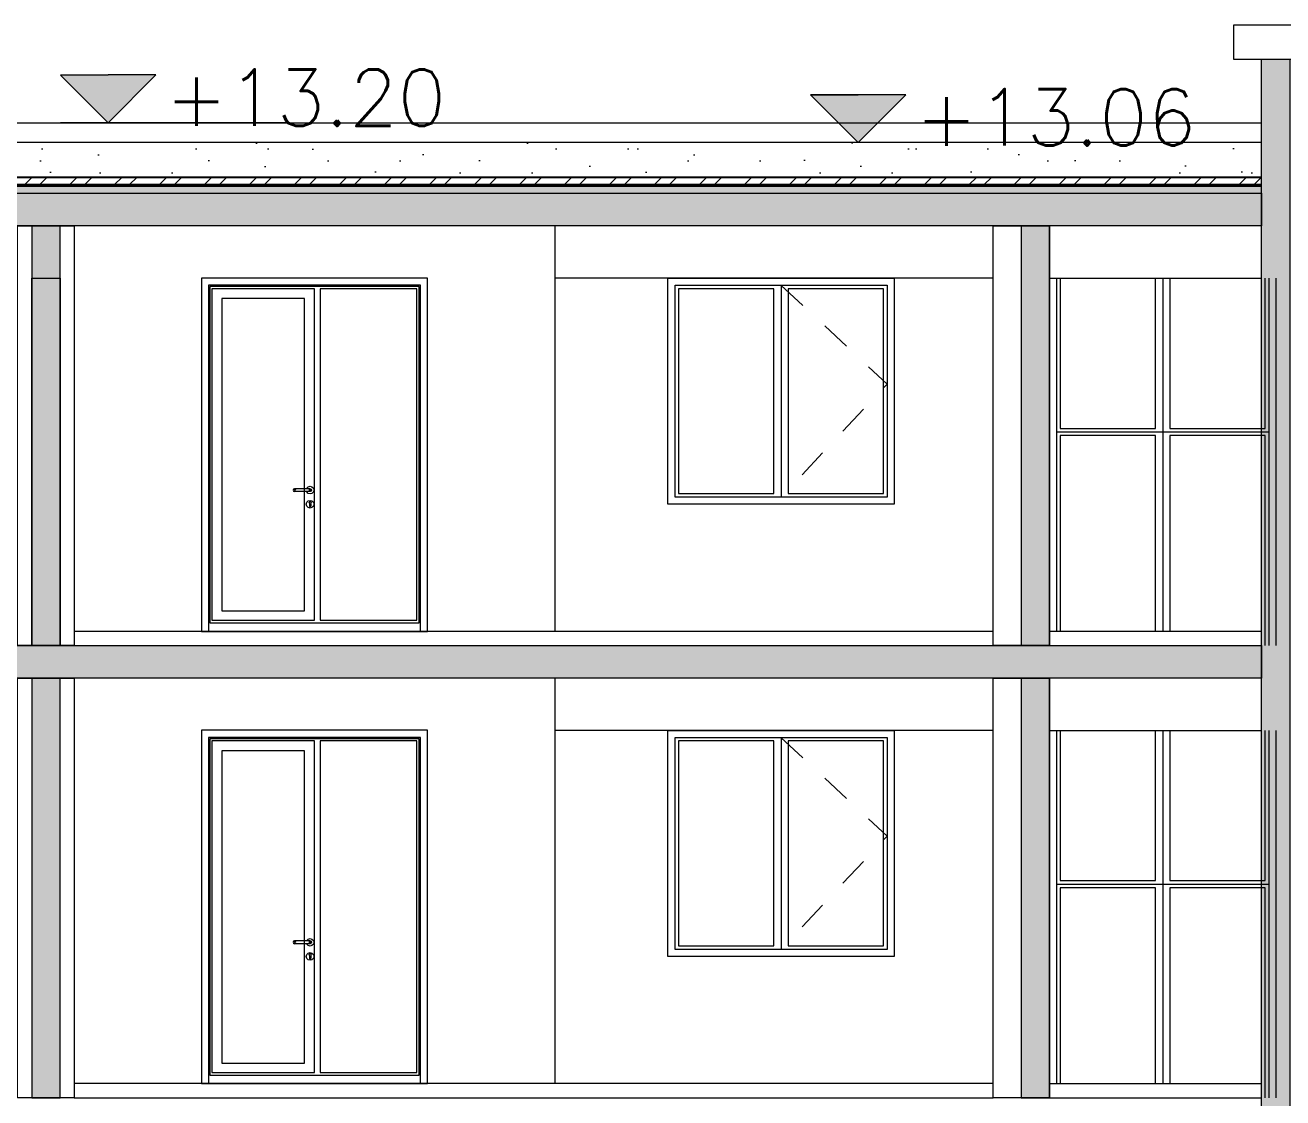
# Model space of a CAD drawing. Header units: millimetres. Extents: x 476244520 to 476657119, y 4620824743 to 4621446928.
# Drawn here: x 476632712 to 476641609, y 4621130070 to 4621137660 of the extents above; entities that cross this region are included whole.
import ezdxf

# ---------------------------------------------------------------- set-up
doc = ezdxf.new("R2010")
doc.units = ezdxf.units.MM
doc.header["$MEASUREMENT"] = 0
doc.linetypes.add('Dashed', pattern=[423.333333, 211.666667, -211.666667])
for name, color, linetype, lineweight in [('0_0 Architecture_Pen_No__7', 7, 'Continuous', 0), ('0_Pen_No__1_Pen_No__250', 7, 'Continuous', 0), ('0_Pen_No__250_Pen_No__142', 142, 'Continuous', 0), ('0_Pen_No__7_Pen_No__253', 252, 'Continuous', 0), ('2D Drafting - General_Pen_No__250_Pen_No__7', 7, 'Continuous', 0), ('2D Drafting - General_Pen_No__7_Pen_No__253', 252, 'Continuous', 0), ('gegmebi_Pen_No__7_Pen_No__250', 7, 'Continuous', 0), ('New_2D Drafting - General_Pen_No__250_Pen_No__154', 154, 'Continuous', 0), ('New_2D Drafting - General_Pen_No__250_Pen_No__7', 7, 'Continuous', 0), ('New_2D Drafting - General_Pen_No__250_Pen_No__7_Pen_No__250', 7, 'Continuous', 0), ('New_gegmebi_Pen_No__7_Pen_No__250', 7, 'Continuous', 0), ('New_gegmebi_Pen_No__7_Pen_No__4', 7, 'Continuous', 0), ('New_Structural - Bearing_Pen_No__250', 7, 'Continuous', 0), ('New_Structural - Bearing_Pen_No__253', 252, 'Continuous', 0), ('New_Structural - Bearing_Pen_No__7', 7, 'Continuous', 0), ('Structural - Bearing_Pen_No__7_Pen_No__7_Pen_No__253', 252, 'Continuous', 0), ('zoma_Pen_No__1_Pen_No__142', 142, 'Continuous', 0)]:
    doc.layers.add(name, color=color, linetype=linetype, lineweight=lineweight)
doc.layers.add('New_gegmebi_Pen_No__7_Pen_No__252', color=7, linetype='Continuous', lineweight=0, true_color=0x666666)
pattern_1 = [(45, (476844527.15, 4621385791.04), (-459.6194, 459.6194), []), (45, (476844435.2, 4621385883), (-459.6194, 459.6194), [])]

msp = doc.modelspace()

# ---------------------------------------------------------------- hatches: boundary and pattern name
at = {"layer": '0_0 Architecture_Pen_No__7', "linetype": 'Continuous', "lineweight": 0}
h = msp.add_hatch(dxfattribs=at)
h.set_pattern_fill('CUT_STONE', style=0, pattern_type=2)
h.set_pattern_definition([(45, (476844527.15, 4621386591.04), (-254.55844, 254.55844), [0, -240, 0, -360]), (110, (476845327.15, 4621386591.04), (338.28934, 123.12725), [0, -176, 0, -304])])
h.paths.add_polyline_path([(476641458.838, 4621136829.917), (476624258.839, 4621136829.917), (476624258.839, 4621136584.157), (476641458.838, 4621136584.157)])
h = msp.add_hatch(dxfattribs=at)
h.set_pattern_fill('DOUBLE_1_4', style=0, pattern_type=2)
h.set_pattern_definition(pattern_1)
h.paths.add_polyline_path([(476641458.838, 4621136584.157), (476624258.839, 4621136584.157), (476624258.839, 4621136581.157), (476641458.838, 4621136581.157)])
h = msp.add_hatch(dxfattribs=at)
h.set_pattern_fill('STEEL', style=0, pattern_type=2)
h.set_pattern_definition([(45, (476844527.15, 4621385791.04), (-159.09903, 159.09903), []), (45, (476844474.12, 4621385844.08), (-159.09903, 159.09903), [])])
h.paths.add_polyline_path([(476641458.838, 4621136581.157), (476624258.839, 4621136581.157), (476624258.839, 4621136531.537), (476641458.838, 4621136531.537)])
h = msp.add_hatch(dxfattribs=at)
h.set_pattern_fill('DOUBLE_1_4', style=0, pattern_type=2)
h.set_pattern_definition(pattern_1)
h.paths.add_polyline_path([(476641458.838, 4621136531.537), (476624258.839, 4621136531.537), (476624258.839, 4621136528.537), (476641458.838, 4621136528.537)])
h = msp.add_hatch(dxfattribs=at)
h.set_pattern_fill('ALUMINUM', style=0, pattern_type=2)
h.set_pattern_definition([(45, (476844527.15, 4621385791.04), (-176.7767, 176.7767), []), (45, (476844491.8, 4621385826.4), (-176.7767, 176.7767), []), (45, (476844456.44, 4621385861.75), (-176.7767, 176.7767), [])])
h.paths.add_polyline_path([(476641458.838, 4621136528.537), (476624258.839, 4621136528.537), (476624258.839, 4621136520.537), (476641458.838, 4621136520.537)])
h = msp.add_hatch(dxfattribs=at)
h.set_pattern_fill('STRUCTURAL_CONCRETE', style=0, pattern_type=2)
h.set_pattern_definition([(0, (476844527.15, 4621385791.04), (0, 623.5383), [60, -300]), (0, (476844707.15, 4621386102.8), (0, 623.5383), [60, -300]), (60, (476844527.15, 4621385791.04), (-540, 311.7692), [60, -300]), (60, (476844887.15, 4621385791.04), (-540, 311.7692), [60, -300]), (120, (476844587.15, 4621385791.04), (540, 311.7692), [60, -300]), (120, (476844947.15, 4621385791.04), (540, 311.7692), [60, -300]), (0, (476844527.15, 4621385851.04), (0, 120.000005), [0, -120.000005, 0, -180.000007]), (45, (476844587.15, 4621385851.04), (-84.852817, 84.852817), [0, -90.000004, 0, -150.000006])])
h.paths.add_polyline_path([(476641458.838, 4621136519.537), (476624258.839, 4621136519.537), (476624258.839, 4621136469.917), (476641458.838, 4621136469.917)])
at = {"layer": '0_Pen_No__250_Pen_No__142', "linetype": 'Continuous', "lineweight": 0}
for points in [[(476633299.057, 4621136969.471), (476633636.586, 4621137307.164), (476632961.364, 4621137306.999)], [(476638604.439, 4621136829.917), (476638941.968, 4621137167.61), (476638266.746, 4621137167.445)]]:
    msp.add_hatch(color=142, dxfattribs=at).paths.add_polyline_path(points)
at = {"layer": '2D Drafting - General_Pen_No__250_Pen_No__7', "linetype": 'Continuous', "lineweight": 0}
for points in [[(476624258.839, 4621136469.903), (476641458.838, 4621136469.903), (476641458.838, 4621136239.896), (476633008.839, 4621136239.896), (476632708.838, 4621136239.896), (476624258.839, 4621136239.896)], [(476624258.839, 4621133269.903), (476641458.838, 4621133269.903), (476641458.838, 4621133039.896), (476633008.839, 4621133039.896), (476632708.838, 4621133039.896), (476624258.839, 4621133039.896)]]:
    msp.add_hatch(color=7, dxfattribs=at).paths.add_polyline_path(points)
at = {"layer": 'New_2D Drafting - General_Pen_No__250_Pen_No__154', "linetype": 'Continuous', "lineweight": 0}
msp.add_hatch(color=154, dxfattribs=at).paths.add_polyline_path([(476641458.838, 4621120519.777), (476641458.838, 4621137419.154), (476641658.838, 4621137419.154), (476641658.838, 4621137239.187), (476641658.838, 4621120519.777)])
at = {"layer": 'New_2D Drafting - General_Pen_No__250_Pen_No__7', "linetype": 'Continuous', "lineweight": 0}
for points in [[(476632958.739, 4621136239.896), (476632758.839, 4621136239.896), (476632758.839, 4621133270.08), (476632958.739, 4621133270.08)], [(476639758.838, 4621133270.08), (476639958.839, 4621133270.08), (476639958.839, 4621136239.896), (476639758.838, 4621136239.896)], [(476632758.938, 4621135869.903), (476632958.839, 4621135869.903), (476632958.839, 4621133270.08), (476632758.938, 4621133270.08)], [(476632958.739, 4621133039.896), (476632758.839, 4621133039.896), (476632758.839, 4621130070.08), (476632958.739, 4621130070.08)], [(476639758.838, 4621130070.08), (476639958.839, 4621130070.08), (476639958.839, 4621133039.896), (476639758.838, 4621133039.896)]]:
    msp.add_hatch(color=7, dxfattribs=at).paths.add_polyline_path(points)
at = {"layer": 'New_2D Drafting - General_Pen_No__250_Pen_No__7_Pen_No__250', "linetype": 'Continuous', "lineweight": 0}
h = msp.add_hatch(dxfattribs=at)
h.set_pattern_fill('BATT_INSULATION', style=0, pattern_type=2)
h.set_pattern_definition([(60, (476844527.15, 4621385791.044), (-38.971143, 22.5), []), (122.833095, (476844527.15, 4621385791.044), (36.8060797, 18.75), [])])
h.paths.add_polyline_path([(476624258.839, 4621136520.537), (476624258.839, 4621136519.537), (476641458.838, 4621136519.537), (476641458.838, 4621136520.537)])

# ---------------------------------------------------------------- linework, layer by layer
at = {"layer": '0_0 Architecture_Pen_No__7', "color": 7, "linetype": 'Continuous', "lineweight": 0, "flags": 128}
for points in [[(476641458.838, 4621136829.917), (476624258.839, 4621136829.917), (476624258.839, 4621136584.157), (476641458.838, 4621136584.157)], [(476641458.838, 4621136584.157), (476624258.839, 4621136584.157), (476624258.839, 4621136581.157), (476641458.838, 4621136581.157)], [(476641458.838, 4621136581.157), (476624258.839, 4621136581.157), (476624258.839, 4621136531.537), (476641458.838, 4621136531.537)], [(476641458.838, 4621136531.537), (476624258.839, 4621136531.537), (476624258.839, 4621136528.537), (476641458.838, 4621136528.537)], [(476641458.838, 4621136528.537), (476624258.839, 4621136528.537), (476624258.839, 4621136520.537), (476641458.838, 4621136520.537)], [(476641458.838, 4621136519.537), (476624258.839, 4621136519.537), (476624258.839, 4621136469.917), (476641458.838, 4621136469.917)]]:
    msp.add_lwpolyline(points, close=True, dxfattribs=at)
at = {"layer": '0_Pen_No__1_Pen_No__250', "color": 7, "linetype": 'Continuous', "lineweight": 0, "flags": 128}
for points in [[(476633299.057, 4621136969.471), (476632961.364, 4621137306.999), (476633298.975, 4621137307.082)], [(476633299.057, 4621136969.471), (476633636.586, 4621137307.164), (476633298.975, 4621137307.082)], [(476638604.439, 4621136829.917), (476638266.746, 4621137167.445), (476638604.357, 4621137167.528)], [(476638604.439, 4621136829.917), (476638941.968, 4621137167.61), (476638604.357, 4621137167.528)], [(476634561.446, 4621136969.779), (476632961.446, 4621136969.388)], [(476639866.828, 4621136830.225), (476638266.828, 4621136829.834)]]:
    msp.add_lwpolyline(points, dxfattribs=at)
at = {"layer": '0_Pen_No__250_Pen_No__142', "color": 142, "linetype": 'Continuous', "lineweight": 0, "flags": 128}
for points in [[(476633299.057, 4621136969.471), (476633636.586, 4621137307.164), (476632961.364, 4621137306.999)], [(476638604.439, 4621136829.917), (476638941.968, 4621137167.61), (476638266.746, 4621137167.445)]]:
    msp.add_lwpolyline(points, close=True, dxfattribs=at)
at = {"layer": '0_Pen_No__7_Pen_No__253', "color": 252, "linetype": 'Continuous', "lineweight": 0, "flags": 128}
for points in [[(476637258.92, 4621135869.903), (476638858.92, 4621135869.903), (476638858.92, 4621134269.903), (476637258.92, 4621134269.903)], [(476637258.92, 4621132670.08), (476638858.92, 4621132670.08), (476638858.92, 4621131070.08), (476637258.92, 4621131070.08)]]:
    msp.add_lwpolyline(points, close=True, dxfattribs=at)
for points in [[(476639958.84, 4621133369.903), (476639958.84, 4621135869.903)], [(476641558.84, 4621135869.903), (476641558.84, 4621133270.08)], [(476639958.84, 4621130170.08), (476639958.84, 4621132670.08)], [(476641558.84, 4621132670.08), (476641558.84, 4621130070.257)]]:
    msp.add_lwpolyline(points, dxfattribs=at)
at = {"layer": '2D Drafting - General_Pen_No__250_Pen_No__7', "color": 7, "linetype": 'Continuous', "lineweight": 0, "flags": 128}
for points in [[(476624258.839, 4621136469.903), (476641458.838, 4621136469.903), (476641458.838, 4621136239.896), (476633008.839, 4621136239.896), (476632708.838, 4621136239.896), (476624258.839, 4621136239.896)], [(476624258.839, 4621133269.903), (476641458.838, 4621133269.903), (476641458.838, 4621133039.896), (476633008.839, 4621133039.896), (476632708.838, 4621133039.896), (476624258.839, 4621133039.896)]]:
    msp.add_lwpolyline(points, close=True, dxfattribs=at)
at = {"layer": '2D Drafting - General_Pen_No__7_Pen_No__253', "color": 252, "linetype": 'Continuous', "lineweight": 0, "flags": 128}
for points in [[(476633962.61, 4621133370.212), (476635558.493, 4621133370.212), (476635558.493, 4621135870.212), (476633958.493, 4621135870.212)], [(476633958.493, 4621135870.212), (476633958.493, 4621133370.212), (476633962.61, 4621133370.212)], [(476633962.61, 4621130170.389), (476635558.493, 4621130170.389), (476635558.493, 4621132670.389), (476633958.493, 4621132670.389)], [(476633958.493, 4621132670.389), (476633958.493, 4621130170.389), (476633962.61, 4621130170.389)]]:
    msp.add_lwpolyline(points, dxfattribs=at)
for points in [[(476635508.493, 4621135820.211), (476634008.493, 4621135820.211), (476634008.493, 4621133370.212), (476635508.493, 4621133370.214)], [(476635498.493, 4621135810.211), (476634018.493, 4621135810.211), (476634018.493, 4621133430.214), (476635498.493, 4621133430.214)], [(476634758.497, 4621135795.211), (476634033.493, 4621135795.211), (476634033.493, 4621133450.214), (476634758.493, 4621133450.214)], [(476634688.493, 4621135725.211), (476634103.493, 4621135725.211), (476634103.493, 4621133515.214), (476634688.493, 4621133515.214)], [(476635483.493, 4621135795.211), (476634798.493, 4621135795.211), (476634798.493, 4621133450.214), (476635483.493, 4621133450.214)], [(476635508.493, 4621132620.388), (476634008.493, 4621132620.388), (476634008.493, 4621130170.389), (476635508.493, 4621130170.391)], [(476635498.493, 4621132610.388), (476634018.493, 4621132610.388), (476634018.493, 4621130230.391), (476635498.493, 4621130230.391)], [(476634758.497, 4621132595.388), (476634033.493, 4621132595.388), (476634033.493, 4621130250.391), (476634758.493, 4621130250.391)], [(476634688.493, 4621132525.388), (476634103.493, 4621132525.388), (476634103.493, 4621130315.391), (476634688.493, 4621130315.391)], [(476635483.493, 4621132595.388), (476634798.493, 4621132595.388), (476634798.493, 4621130250.391), (476635483.493, 4621130250.391)]]:
    msp.add_lwpolyline(points, close=True, dxfattribs=at)
at = {"layer": '2D Drafting - General_Pen_No__7_Pen_No__253', "color": 252, "linetype": 'Dashed', "lineweight": 0, "flags": 128}
for points in [[(476638058.543, 4621135820.499), (476638808.714, 4621135120.682), (476638058.98, 4621134319.903)], [(476638058.543, 4621132620.676), (476638808.714, 4621131920.859), (476638058.98, 4621131120.08)]]:
    msp.add_lwpolyline(points, dxfattribs=at)
at = {"layer": 'gegmebi_Pen_No__7_Pen_No__250', "color": 7, "linetype": 'Continuous', "lineweight": 0}
msp.add_line((476624258.839, 4621136969.471), (476641458.838, 4621136969.471), dxfattribs=at)
at = {"layer": 'gegmebi_Pen_No__7_Pen_No__250', "color": 7, "linetype": 'Continuous', "lineweight": 0, "flags": 128}
for points in [[(476633058.839, 4621133270.08), (476639558.839, 4621133270.08), (476639558.839, 4621133370.212), (476633058.839, 4621133370.212)], [(476633058.839, 4621130070.257), (476639558.839, 4621130070.257), (476639558.839, 4621130170.389), (476633058.839, 4621130170.389)]]:
    msp.add_lwpolyline(points, close=True, dxfattribs=at)
at = {"layer": 'New_2D Drafting - General_Pen_No__250_Pen_No__7', "color": 7, "linetype": 'Continuous', "lineweight": 0, "flags": 128}
for points in [[(476641458.838, 4621120519.777), (476641458.838, 4621137419.154), (476641658.838, 4621137419.154), (476641658.838, 4621137239.187), (476641658.838, 4621120519.777)], [(476632958.739, 4621136239.896), (476632758.839, 4621136239.896), (476632758.839, 4621133270.08), (476632958.739, 4621133270.08)], [(476639758.838, 4621133270.08), (476639958.839, 4621133270.08), (476639958.839, 4621136239.896), (476639758.838, 4621136239.896)], [(476632758.938, 4621135869.903), (476632958.839, 4621135869.903), (476632958.839, 4621133270.08), (476632758.938, 4621133270.08)], [(476632958.739, 4621133039.896), (476632758.839, 4621133039.896), (476632758.839, 4621130070.08), (476632958.739, 4621130070.08)], [(476639758.838, 4621130070.08), (476639958.839, 4621130070.08), (476639958.839, 4621133039.896), (476639758.838, 4621133039.896)]]:
    msp.add_lwpolyline(points, close=True, dxfattribs=at)
at = {"layer": 'New_2D Drafting - General_Pen_No__250_Pen_No__7_Pen_No__250', "color": 7, "linetype": 'Continuous', "lineweight": 0, "flags": 128}
msp.add_lwpolyline([(476624258.839, 4621136520.537), (476624258.839, 4621136519.537), (476641458.838, 4621136519.537), (476641458.838, 4621136520.537)], close=True, dxfattribs=at)
at = {"layer": 'New_gegmebi_Pen_No__7_Pen_No__250', "color": 7, "linetype": 'Continuous', "lineweight": 0, "flags": 128}
for points in [[(476639958.84, 4621133270.08), (476641458.838, 4621133270.08), (476641458.838, 4621133369.903), (476639958.84, 4621133369.903)], [(476639958.84, 4621130070.257), (476641458.838, 4621130070.257), (476641458.838, 4621130170.08), (476639958.84, 4621130170.08)]]:
    msp.add_lwpolyline(points, close=True, dxfattribs=at)
at = {"layer": 'New_gegmebi_Pen_No__7_Pen_No__252', "color": 251, "linetype": 'Continuous', "lineweight": 0, "true_color": 0x666666}
for p, q in [((476639558.839, 4621135869.903), (476636459.116, 4621135869.903)), ((476639958.839, 4621135869.903), (476641458.838, 4621135869.903)), ((476639558.839, 4621132669.903), (476636459.116, 4621132669.903)), ((476639958.839, 4621132670.08), (476641458.838, 4621132670.08))]:
    msp.add_line(p, q, dxfattribs=at)
at = {"layer": 'New_gegmebi_Pen_No__7_Pen_No__4', "color": 7, "linetype": 'Continuous', "lineweight": 0}
for points in [[(476633058.839, 4621133270.08), (476632658.839, 4621133270.08), (476632658.839, 4621136239.896), (476633058.839, 4621136239.896)], [(476639958.839, 4621133270.08), (476639558.839, 4621133270.08), (476639558.839, 4621136239.896), (476639958.839, 4621136239.896)], [(476633058.839, 4621130070.08), (476632658.839, 4621130070.08), (476632658.839, 4621133039.896), (476633058.839, 4621133039.896)], [(476639958.839, 4621130070.08), (476639558.839, 4621130070.08), (476639558.839, 4621133039.896), (476639958.839, 4621133039.896)]]:
    msp.add_lwpolyline(points, close=True, dxfattribs=at)
at = {"layer": 'New_Structural - Bearing_Pen_No__250', "color": 7, "linetype": 'Continuous', "lineweight": 0}
for p, q in [((476636459.116, 4621136239.895), (476636459.116, 4621133369.947)), ((476636459.116, 4621133039.895), (476636459.116, 4621130169.947))]:
    msp.add_line(p, q, dxfattribs=at)
at = {"layer": 'New_Structural - Bearing_Pen_No__253', "color": 252, "linetype": 'Continuous', "lineweight": 0}
for p, q in [((476634610.532, 4621134377.283), (476634607.603, 4621134370.212)), ((476634612.084, 4621134377.283), (476634609.325, 4621134370.212)), ((476634617.603, 4621134380.212), (476634610.532, 4621134377.283)), ((476634616.898, 4621134377.283), (476634614.787, 4621134370.212)), ((476634618.745, 4621134380.212), (476634617.603, 4621134380.212)), ((476634621.996, 4621134380.212), (476634618.745, 4621134380.212)), ((476634626.863, 4621134380.212), (476634621.996, 4621134380.212)), ((476634624.104, 4621134377.283), (476634622.961, 4621134370.212)), ((476634632.603, 4621134380.212), (476634626.863, 4621134380.212)), ((476634712.603, 4621134380.212), (476634632.603, 4621134380.212)), ((476634703.282, 4621134380.212), (476634704.22, 4621134383.712)), ((476634704.22, 4621134383.712), (476634714.103, 4621134393.595)), ((476634718.343, 4621134380.212), (476634712.603, 4621134380.212)), ((476634714.103, 4621134393.595), (476634727.603, 4621134397.212)), ((476634723.21, 4621134380.212), (476634718.343, 4621134380.212)), ((476634721.102, 4621134377.283), (476634722.245, 4621134370.212)), ((476634726.461, 4621134380.212), (476634723.21, 4621134380.212)), ((476634727.603, 4621134380.212), (476634726.461, 4621134380.212)), ((476634727.603, 4621134397.212), (476634741.103, 4621134393.595)), ((476634727.603, 4621134380.212), (476634734.674, 4621134377.283)), ((476634728.307, 4621134377.283), (476634730.419, 4621134370.212)), ((476634733.122, 4621134377.283), (476634735.881, 4621134370.212)), ((476634734.674, 4621134377.283), (476634737.603, 4621134370.212)), ((476634741.103, 4621134393.595), (476634750.986, 4621134383.712)), ((476634750.986, 4621134383.712), (476634754.603, 4621134370.212)), ((476634607.603, 4621134370.212), (476634610.532, 4621134363.141)), ((476634609.325, 4621134370.212), (476634612.084, 4621134363.141)), ((476634610.532, 4621134363.141), (476634617.603, 4621134360.212)), ((476634614.787, 4621134370.212), (476634616.898, 4621134363.141)), ((476634618.745, 4621134360.212), (476634617.603, 4621134360.212)), ((476634621.996, 4621134360.212), (476634618.745, 4621134360.212)), ((476634626.863, 4621134360.212), (476634621.996, 4621134360.212)), ((476634622.961, 4621134370.212), (476634624.104, 4621134363.141)), ((476634632.603, 4621134360.212), (476634626.863, 4621134360.212)), ((476634712.603, 4621134360.212), (476634632.603, 4621134360.212)), ((476634704.22, 4621134356.712), (476634703.282, 4621134360.212)), ((476634714.103, 4621134346.83), (476634704.22, 4621134356.712)), ((476634704.22, 4621134283.712), (476634714.103, 4621134293.595)), ((476634718.343, 4621134360.212), (476634712.603, 4621134360.212)), ((476634727.603, 4621134343.212), (476634714.103, 4621134346.83)), ((476634714.103, 4621134293.595), (476634727.603, 4621134297.212)), ((476634723.21, 4621134360.212), (476634718.343, 4621134360.212)), ((476634722.245, 4621134370.212), (476634721.102, 4621134363.141)), ((476634727.603, 4621134287.638), (476634722.228, 4621134285.356)), ((476634726.461, 4621134360.212), (476634723.21, 4621134360.212)), ((476634727.603, 4621134360.212), (476634726.461, 4621134360.212)), ((476634734.674, 4621134363.141), (476634727.603, 4621134360.212)), ((476634741.103, 4621134346.83), (476634727.603, 4621134343.212)), ((476634727.603, 4621134297.212), (476634741.103, 4621134293.595)), ((476634732.978, 4621134285.356), (476634727.603, 4621134287.638)), ((476634730.419, 4621134370.212), (476634728.307, 4621134363.141)), ((476634735.881, 4621134370.212), (476634733.122, 4621134363.141)), ((476634737.603, 4621134370.212), (476634734.674, 4621134363.141)), ((476634750.986, 4621134356.712), (476634741.103, 4621134346.83)), ((476634741.103, 4621134293.595), (476634750.986, 4621134283.712)), ((476634754.603, 4621134370.212), (476634750.986, 4621134356.712)), ((476634700.603, 4621134270.212), (476634704.22, 4621134283.712)), ((476634704.22, 4621134256.712), (476634700.603, 4621134270.212)), ((476634714.103, 4621134246.83), (476634704.22, 4621134256.712)), ((476634727.603, 4621134243.212), (476634714.103, 4621134246.83)), ((476634720.883, 4621134281.852), (476634720.135, 4621134279.905)), ((476634720.135, 4621134279.905), (476634722.603, 4621134274.612)), ((476634720.883, 4621134281.852), (476634722.228, 4621134285.356)), ((476634722.603, 4621134274.612), (476634722.603, 4621134273.099)), ((476634722.603, 4621134273.099), (476634722.603, 4621134270.212)), ((476634722.603, 4621134270.212), (476634722.603, 4621134267.326)), ((476634722.603, 4621134267.326), (476634722.603, 4621134261.552)), ((476634722.603, 4621134261.552), (476634722.603, 4621134257.712)), ((476634722.603, 4621134257.712), (476634724.067, 4621134254.177)), ((476634724.067, 4621134254.177), (476634727.603, 4621134252.712)), ((476634727.603, 4621134252.712), (476634731.138, 4621134254.177)), ((476634741.103, 4621134246.83), (476634727.603, 4621134243.212)), ((476634731.138, 4621134254.177), (476634732.603, 4621134257.712)), ((476634732.603, 4621134274.612), (476634735.071, 4621134279.905)), ((476634732.603, 4621134273.099), (476634732.603, 4621134274.612)), ((476634732.603, 4621134273.099), (476634732.603, 4621134270.212)), ((476634732.603, 4621134270.212), (476634732.603, 4621134267.326)), ((476634732.603, 4621134267.326), (476634732.603, 4621134261.552)), ((476634732.603, 4621134261.552), (476634732.603, 4621134257.712)), ((476634734.323, 4621134281.852), (476634732.978, 4621134285.356)), ((476634734.323, 4621134281.852), (476634735.071, 4621134279.905)), ((476634750.986, 4621134256.712), (476634741.103, 4621134246.83)), ((476634750.986, 4621134283.712), (476634754.603, 4621134270.212)), ((476634754.603, 4621134270.212), (476634750.986, 4621134256.712)), ((476634610.532, 4621131177.46), (476634607.603, 4621131170.389)), ((476634612.084, 4621131177.46), (476634609.325, 4621131170.389)), ((476634617.603, 4621131180.389), (476634610.532, 4621131177.46)), ((476634616.898, 4621131177.46), (476634614.787, 4621131170.389)), ((476634618.745, 4621131180.389), (476634617.603, 4621131180.389)), ((476634621.996, 4621131180.389), (476634618.745, 4621131180.389)), ((476634626.863, 4621131180.389), (476634621.996, 4621131180.389)), ((476634624.104, 4621131177.46), (476634622.961, 4621131170.389)), ((476634632.603, 4621131180.389), (476634626.863, 4621131180.389)), ((476634712.603, 4621131180.389), (476634632.603, 4621131180.389)), ((476634703.282, 4621131180.389), (476634704.22, 4621131183.889)), ((476634704.22, 4621131183.889), (476634714.103, 4621131193.772)), ((476634718.343, 4621131180.389), (476634712.603, 4621131180.389)), ((476634714.103, 4621131193.772), (476634727.603, 4621131197.389)), ((476634723.21, 4621131180.389), (476634718.343, 4621131180.389)), ((476634721.102, 4621131177.46), (476634722.245, 4621131170.389)), ((476634726.461, 4621131180.389), (476634723.21, 4621131180.389)), ((476634727.603, 4621131180.389), (476634726.461, 4621131180.389)), ((476634727.603, 4621131197.389), (476634741.103, 4621131193.772)), ((476634727.603, 4621131180.389), (476634734.674, 4621131177.46)), ((476634728.307, 4621131177.46), (476634730.419, 4621131170.389)), ((476634733.122, 4621131177.46), (476634735.881, 4621131170.389)), ((476634734.674, 4621131177.46), (476634737.603, 4621131170.389)), ((476634741.103, 4621131193.772), (476634750.986, 4621131183.889)), ((476634750.986, 4621131183.889), (476634754.603, 4621131170.389)), ((476634607.603, 4621131170.389), (476634610.532, 4621131163.318)), ((476634609.325, 4621131170.389), (476634612.084, 4621131163.318)), ((476634610.532, 4621131163.318), (476634617.603, 4621131160.389)), ((476634614.787, 4621131170.389), (476634616.898, 4621131163.318)), ((476634618.745, 4621131160.389), (476634617.603, 4621131160.389)), ((476634621.996, 4621131160.389), (476634618.745, 4621131160.389)), ((476634626.863, 4621131160.389), (476634621.996, 4621131160.389)), ((476634622.961, 4621131170.389), (476634624.104, 4621131163.318)), ((476634632.603, 4621131160.389), (476634626.863, 4621131160.389)), ((476634712.603, 4621131160.389), (476634632.603, 4621131160.389)), ((476634700.603, 4621131070.389), (476634704.22, 4621131083.889)), ((476634704.22, 4621131156.889), (476634703.282, 4621131160.389)), ((476634714.103, 4621131147.007), (476634704.22, 4621131156.889)), ((476634704.22, 4621131083.889), (476634714.103, 4621131093.772)), ((476634718.343, 4621131160.389), (476634712.603, 4621131160.389)), ((476634727.603, 4621131143.389), (476634714.103, 4621131147.007)), ((476634714.103, 4621131093.772), (476634727.603, 4621131097.389)), ((476634723.21, 4621131160.389), (476634718.343, 4621131160.389)), ((476634720.883, 4621131082.029), (476634722.228, 4621131085.533)), ((476634722.245, 4621131170.389), (476634721.102, 4621131163.318)), ((476634727.603, 4621131087.815), (476634722.228, 4621131085.533)), ((476634726.461, 4621131160.389), (476634723.21, 4621131160.389)), ((476634727.603, 4621131160.389), (476634726.461, 4621131160.389)), ((476634734.674, 4621131163.318), (476634727.603, 4621131160.389)), ((476634741.103, 4621131147.007), (476634727.603, 4621131143.389)), ((476634727.603, 4621131097.389), (476634741.103, 4621131093.772)), ((476634732.978, 4621131085.533), (476634727.603, 4621131087.815)), ((476634730.419, 4621131170.389), (476634728.307, 4621131163.318)), ((476634734.323, 4621131082.029), (476634732.978, 4621131085.533)), ((476634735.881, 4621131170.389), (476634733.122, 4621131163.318)), ((476634737.603, 4621131170.389), (476634734.674, 4621131163.318)), ((476634750.986, 4621131156.889), (476634741.103, 4621131147.007)), ((476634741.103, 4621131093.772), (476634750.986, 4621131083.889)), ((476634754.603, 4621131170.389), (476634750.986, 4621131156.889)), ((476634750.986, 4621131083.889), (476634754.603, 4621131070.389)), ((476634704.22, 4621131056.889), (476634700.603, 4621131070.389)), ((476634714.103, 4621131047.007), (476634704.22, 4621131056.889)), ((476634727.603, 4621131043.389), (476634714.103, 4621131047.007)), ((476634720.883, 4621131082.029), (476634720.135, 4621131080.082)), ((476634720.135, 4621131080.082), (476634722.603, 4621131074.789)), ((476634722.603, 4621131074.789), (476634722.603, 4621131073.276)), ((476634722.603, 4621131073.276), (476634722.603, 4621131070.389)), ((476634722.603, 4621131070.389), (476634722.603, 4621131067.503)), ((476634722.603, 4621131067.503), (476634722.603, 4621131061.729)), ((476634722.603, 4621131061.729), (476634722.603, 4621131057.889)), ((476634722.603, 4621131057.889), (476634724.067, 4621131054.354)), ((476634724.067, 4621131054.354), (476634727.603, 4621131052.889)), ((476634727.603, 4621131052.889), (476634731.138, 4621131054.354)), ((476634741.103, 4621131047.007), (476634727.603, 4621131043.389)), ((476634731.138, 4621131054.354), (476634732.603, 4621131057.889)), ((476634732.603, 4621131074.789), (476634735.071, 4621131080.082)), ((476634732.603, 4621131073.276), (476634732.603, 4621131074.789)), ((476634732.603, 4621131073.276), (476634732.603, 4621131070.389)), ((476634732.603, 4621131070.389), (476634732.603, 4621131067.503)), ((476634732.603, 4621131067.503), (476634732.603, 4621131061.729)), ((476634732.603, 4621131061.729), (476634732.603, 4621131057.889)), ((476634734.323, 4621131082.029), (476634735.071, 4621131080.082)), ((476634750.986, 4621131056.889), (476634741.103, 4621131047.007)), ((476634754.603, 4621131070.389), (476634750.986, 4621131056.889))]:
    msp.add_line(p, q, dxfattribs=at)
at = {"layer": 'New_Structural - Bearing_Pen_No__7', "color": 7, "linetype": 'Continuous', "lineweight": 0}
msp.add_lwpolyline([(476641258.838, 4621137419.154), (476643958.838, 4621137419.154), (476643958.838, 4621137659.793), (476641258.838, 4621137659.793)], close=True, dxfattribs=at)
at = {"layer": 'Structural - Bearing_Pen_No__7_Pen_No__7_Pen_No__253', "color": 252, "linetype": 'Continuous', "lineweight": 0}
for p, q in [((476637309.246, 4621135819.903), (476638808.726, 4621135819.903)), ((476637309.246, 4621134319.903), (476637309.246, 4621135819.903)), ((476638058.921, 4621135819.903), (476638058.921, 4621135794.853)), ((476638808.714, 4621135819.903), (476638808.714, 4621134319.903)), ((476640009.167, 4621133369.903), (476640009.167, 4621135869.903)), ((476640034.167, 4621135869.903), (476640034.167, 4621134806.617)), ((476640708.837, 4621134806.617), (476640708.837, 4621135869.903)), ((476640758.9, 4621135869.903), (476640758.9, 4621133369.903)), ((476640808.841, 4621135869.903), (476640808.841, 4621134806.617)), ((476641483.634, 4621134806.617), (476641483.634, 4621135869.903)), ((476641508.634, 4621135869.903), (476641508.634, 4621133270.08)), ((476638008.916, 4621135794.903), (476637334.246, 4621135794.903)), ((476637334.246, 4621135794.903), (476637334.246, 4621134344.903)), ((476638008.916, 4621134344.903), (476638008.916, 4621135794.903)), ((476638058.921, 4621135794.853), (476638058.98, 4621134319.903)), ((476638783.714, 4621135794.903), (476638108.921, 4621135794.903)), ((476638108.921, 4621135794.903), (476638108.921, 4621134344.903)), ((476638783.714, 4621134344.903), (476638783.714, 4621135794.903)), ((476640009.167, 4621134781.617), (476641508.634, 4621134781.617)), ((476640034.167, 4621134806.617), (476640708.837, 4621134806.617)), ((476640708.837, 4621134756.547), (476640034.167, 4621134756.547)), ((476640034.167, 4621134756.547), (476640034.167, 4621133369.903)), ((476640708.837, 4621133369.903), (476640708.837, 4621134756.547)), ((476640808.841, 4621134806.617), (476641483.634, 4621134806.617)), ((476641483.634, 4621134756.547), (476640808.841, 4621134756.547)), ((476640808.841, 4621134756.547), (476640808.841, 4621133369.903)), ((476641483.634, 4621133270.08), (476641483.634, 4621134756.547)), ((476638808.714, 4621134319.903), (476637309.246, 4621134319.903)), ((476637334.246, 4621134344.903), (476638008.916, 4621134344.903)), ((476638108.921, 4621134344.903), (476638783.714, 4621134344.903)), ((476637309.246, 4621132620.08), (476638808.726, 4621132620.08)), ((476637309.246, 4621131120.08), (476637309.246, 4621132620.08)), ((476638058.921, 4621132620.08), (476638058.921, 4621132595.03)), ((476638808.714, 4621132620.08), (476638808.714, 4621131120.08)), ((476640009.167, 4621130170.08), (476640009.167, 4621132670.08)), ((476640034.167, 4621132670.08), (476640034.167, 4621131606.794)), ((476640708.837, 4621131606.794), (476640708.837, 4621132670.08)), ((476640758.9, 4621132670.08), (476640758.9, 4621130170.08)), ((476640808.841, 4621132670.08), (476640808.841, 4621131606.794)), ((476641483.634, 4621131606.794), (476641483.634, 4621132670.08)), ((476641508.634, 4621132670.08), (476641508.634, 4621130070.257)), ((476638008.916, 4621132595.08), (476637334.246, 4621132595.08)), ((476637334.246, 4621132595.08), (476637334.246, 4621131145.08)), ((476638008.916, 4621131145.08), (476638008.916, 4621132595.08)), ((476638058.921, 4621132595.03), (476638058.98, 4621131120.08)), ((476638783.714, 4621132595.08), (476638108.921, 4621132595.08)), ((476638108.921, 4621132595.08), (476638108.921, 4621131145.08)), ((476638783.714, 4621131145.08), (476638783.714, 4621132595.08)), ((476640009.167, 4621131581.794), (476641508.634, 4621131581.794)), ((476640034.167, 4621131606.794), (476640708.837, 4621131606.794)), ((476640708.837, 4621131556.724), (476640034.167, 4621131556.724)), ((476640034.167, 4621131556.724), (476640034.167, 4621130170.08)), ((476640708.837, 4621130170.08), (476640708.837, 4621131556.724)), ((476640808.841, 4621131606.794), (476641483.634, 4621131606.794)), ((476641483.634, 4621131556.724), (476640808.841, 4621131556.724)), ((476640808.841, 4621131556.724), (476640808.841, 4621130170.08)), ((476641483.634, 4621130070.257), (476641483.634, 4621131556.724)), ((476638808.714, 4621131120.08), (476637309.246, 4621131120.08)), ((476637334.246, 4621131145.08), (476638008.916, 4621131145.08)), ((476638108.921, 4621131145.08), (476638783.714, 4621131145.08))]:
    msp.add_line(p, q, dxfattribs=at)

# ---------------------------------------------------------------- texts
at = {"layer": 'zoma_Pen_No__1_Pen_No__142', "color": 142, "linetype": 'Continuous', "lineweight": 0, "char_height": 400, "attachment_point": 7, "rotation": 0.0139872}
for s, insert in [('\\A1;{\\pql;\\Ftxt.shx;+13.\\Ftxt.shx;2\\Ftxt.shx;0}', (476633701.372, 4621136946.523)), ('\\A1;{\\pql;\\Ftxt.shx;+1\\Ftxt.shx;3\\Ftxt.shx;.\\Ftxt.shx;06}', (476639006.754, 4621136806.969))]:
    msp.add_mtext(s, dxfattribs=dict(at, insert=insert))

doc.saveas('drawing.dxf')
